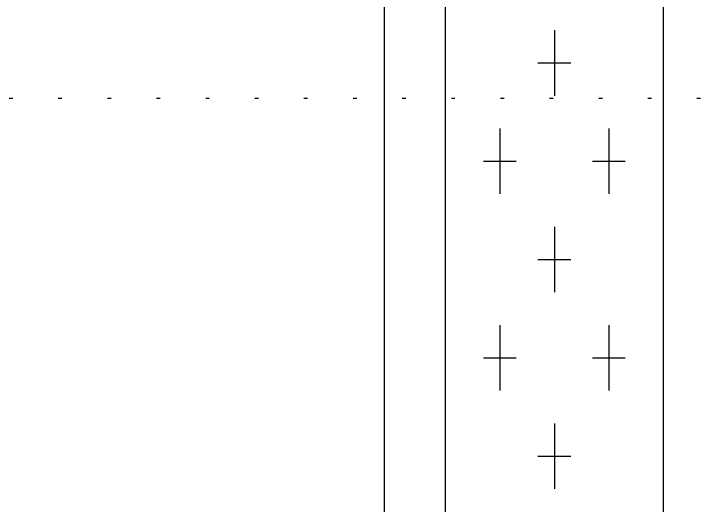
# Model space of a CAD drawing. Header units: millimetres. Extents: x -1499 to 6658, y -12483 to -6008.
# Drawn here: x 2345.98 to 2364.85, y -10840.24 to -10826.74 of the extents above; entities that cross this region are included whole.
import ezdxf

# ---------------------------------------------------------------- set-up
doc = ezdxf.new("R2010")
doc.units = ezdxf.units.MM
doc.linetypes.add('A-DOTLN01H', pattern=[0.125, 0, -0.125])
for name, color, linetype in [('32fgasdgasdf', 7, 'Continuous'), ('CR-GRID', 56, 'A-DOTLN01H'), ('수직그리드', 1, 'Continuous')]:
    doc.layers.add(name, color=color, linetype=linetype)

msp = doc.modelspace()

# ---------------------------------------------------------------- linework, layer by layer
at = {"layer": '32fgasdgasdf'}
for p, q in [((2357.837, -10785.787), (2357.837, -10948.387)), ((2363.837, -10948.387), (2363.837, -10785.787)), ((2360.837, -10827.187), (2360.837, -10828.987)), ((2360.387, -10828.087), (2361.287, -10828.087)), ((2359.337, -10829.887), (2359.337, -10831.687)), ((2362.337, -10829.887), (2362.337, -10831.687)), ((2358.887, -10830.787), (2359.787, -10830.787)), ((2361.887, -10830.787), (2362.787, -10830.787)), ((2360.837, -10832.587), (2360.837, -10834.387)), ((2360.387, -10833.487), (2361.287, -10833.487)), ((2359.337, -10835.287), (2359.337, -10837.087)), ((2362.337, -10835.287), (2362.337, -10837.087)), ((2358.887, -10836.187), (2359.787, -10836.187)), ((2361.887, -10836.187), (2362.787, -10836.187)), ((2360.837, -10837.987), (2360.837, -10839.787)), ((2360.387, -10838.887), (2361.287, -10838.887))]:
    msp.add_line(p, q, dxfattribs=at)
at = {"layer": 'CR-GRID', "linetype": 'A-DOTLN01H', "ltscale": 10}
msp.add_line((696.157, -10829.058), (6196.157, -10829.058), dxfattribs=at)
at = {"layer": '수직그리드'}
msp.add_line((2356.157, -10759.722), (2356.157, -11873.058), dxfattribs=at)

doc.saveas('drawing.dxf')
